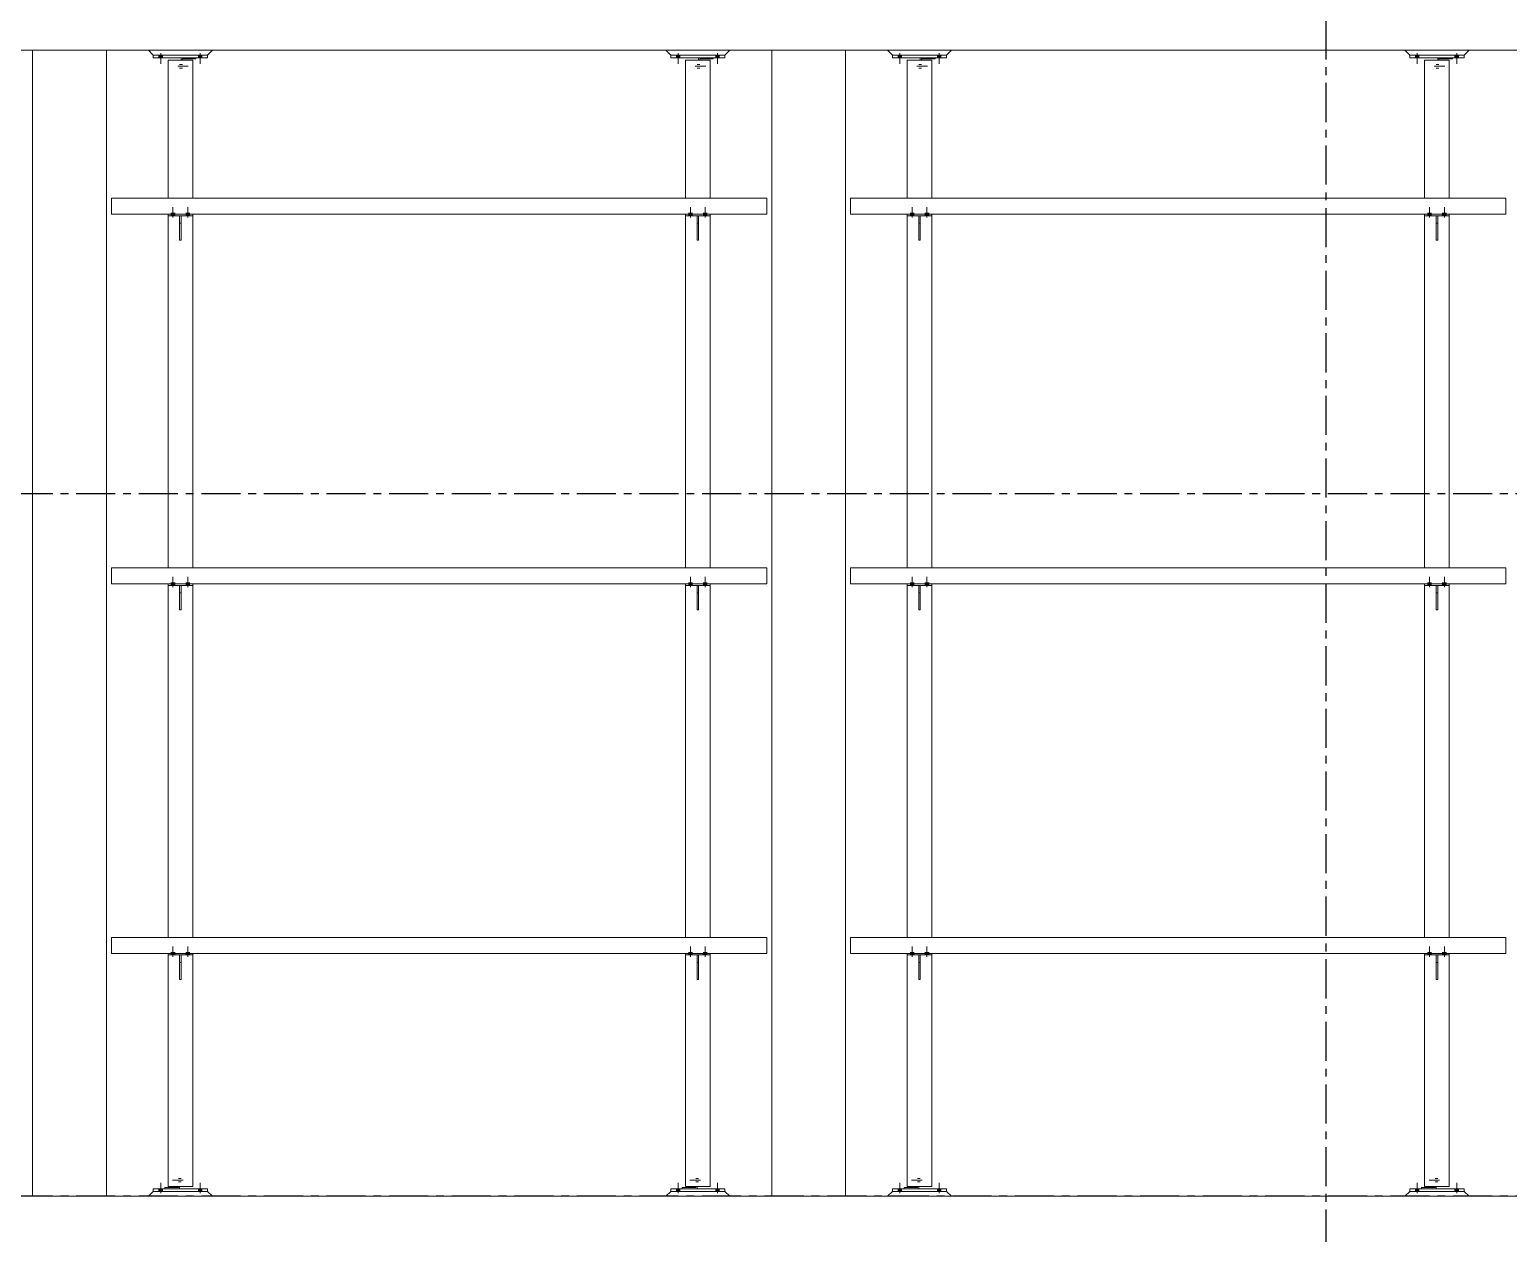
# Model space of a CAD drawing. Header units: millimetres. Extents: x 3774 to 718460, y -768339 to 192544.
# Drawn here: x 408312 to 414314, y -638078 to -633193 of the extents above; entities that cross this region are included whole.
import ezdxf

# ---------------------------------------------------------------- set-up
doc = ezdxf.new("R2010")
doc.units = ezdxf.units.MM
for name, pattern in [('CENTER', [50.8, 31.75, -6.35, 6.35, -6.35]), ('XKITLINE00', [0]), ('XKITLINE02', [4, 2, -2])]:
    doc.linetypes.add(name, pattern=pattern)
doc.layers.add('Bolt', color=7, linetype='Continuous', lineweight=0)
doc.layers.add('Part', color=7, linetype='Continuous', lineweight=0)

# ---------------------------------------------------------------- blocks, each defined once
blk = doc.blocks.new('*A6193501')
at = {"layer": 'Part', "color": 7, "linetype": 'XKITLINE00', "lineweight": 0}
blk.add_line((2179.569525, -87.253462), (2328.969438, -87.253462), dxfattribs=at)
blk = doc.blocks.new('*A6203502')
at = {"layer": 'Part', "color": 7, "linetype": 'XKITLINE00', "lineweight": 0}
for p, q in [((2286.209518, -104.053462), (2264.929525, -104.053462)), ((2264.929525, -104.573462), (2264.929525, -104.053462)), ((2286.209518, -104.573462), (2286.209518, -104.053462)), ((2286.209518, -104.573462), (2264.929525, -104.573462))]:
    blk.add_line(p, q, dxfattribs=at)
blk = doc.blocks.new('*A6213503')
at = {"layer": 'Part', "color": 7, "linetype": 'XKITLINE00', "lineweight": 0}
for p, q in [((2283.569603, -104.573462), (2283.569603, -104.621462)), ((2283.569603, -104.621462), (2284.369603, -104.621462)), ((2284.369603, -104.621462), (2284.369603, -104.573462))]:
    blk.add_line(p, q, dxfattribs=at)
blk = doc.blocks.new('*A6243506')
at = {"layer": 'Part', "color": 7, "linetype": 'XKITLINE00', "lineweight": 0}
for p, q in [((2286.209518, -92.053462), (2264.929525, -92.053462)), ((2264.929525, -92.573462), (2264.929525, -92.053462)), ((2286.209518, -92.573462), (2286.209518, -92.053462)), ((2286.209518, -92.573462), (2264.929525, -92.573462))]:
    blk.add_line(p, q, dxfattribs=at)
blk = doc.blocks.new('*A6293511')
at = {"layer": 'Part', "color": 7, "linetype": 'XKITLINE00', "lineweight": 0}
for p, q in [((2283.569603, -92.573462), (2283.569603, -92.621462)), ((2283.569603, -92.621462), (2284.369603, -92.621462)), ((2284.369603, -92.621462), (2284.369603, -92.573462))]:
    blk.add_line(p, q, dxfattribs=at)
blk = doc.blocks.new('*A6303512')
at = {"layer": 'Part', "color": 7, "linetype": 'XKITLINE00', "lineweight": 0}
for p, q in [((2283.089603, -87.413462), (2282.929603, -87.253462)), ((2285.009603, -87.253462), (2284.849603, -87.413462)), ((2284.849603, -87.413462), (2283.089603, -87.413462))]:
    blk.add_line(p, q, dxfattribs=at)
blk = doc.blocks.new('*A6313513')
at = {"layer": 'Part', "color": 7, "linetype": 'XKITLINE00', "lineweight": 0}
for p, q in [((2283.089603, -87.493462), (2283.089603, -87.413462)), ((2283.089603, -87.413462), (2284.849603, -87.413462)), ((2283.089603, -87.493462), (2284.849603, -87.493462)), ((2284.849603, -87.493462), (2284.849603, -87.413462))]:
    blk.add_line(p, q, dxfattribs=at)
blk = doc.blocks.new('*A6373519')
at = {"layer": 'Part', "color": 7, "linetype": 'XKITLINE00', "lineweight": 0}
blk.add_line((2328.969518, -124.453462), (2179.563596, -124.453462), dxfattribs=at)
blk = doc.blocks.new('*A6383520')
at = {"layer": 'Part', "color": 7, "linetype": 'XKITLINE00', "lineweight": 0}
for p, q in [((2284.369603, -87.573462), (2283.569603, -87.573462)), ((2283.569603, -92.053462), (2283.569603, -87.573462)), ((2284.369603, -92.053462), (2284.369603, -87.573462)), ((2283.569603, -104.053462), (2283.569603, -92.621462)), ((2284.369603, -104.053462), (2284.369603, -92.621462)), ((2283.569603, -116.053462), (2283.569603, -104.621462)), ((2284.369603, -116.053462), (2284.369603, -104.621462)), ((2283.569603, -124.133462), (2283.569603, -116.621462)), ((2284.369603, -124.133462), (2284.369603, -116.621462)), ((2283.569603, -124.133462), (2284.369603, -124.133462))]:
    blk.add_line(p, q, dxfattribs=at)
blk = doc.blocks.new('*A6403522')
at = {"layer": 'Part', "color": 7, "linetype": 'XKITLINE00', "lineweight": 0}
for p, q in [((2286.209518, -116.053462), (2264.929525, -116.053462)), ((2264.929525, -116.573462), (2264.929525, -116.053462)), ((2286.209518, -116.573462), (2286.209518, -116.053462)), ((2286.209518, -116.573462), (2264.929525, -116.573462))]:
    blk.add_line(p, q, dxfattribs=at)
blk = doc.blocks.new('*A6433525')
at = {"layer": 'Part', "color": 7, "linetype": 'XKITLINE00', "lineweight": 0}
for p, q in [((2284.849603, -124.213462), (2283.089603, -124.213462)), ((2283.089603, -124.213462), (2283.089603, -124.293462)), ((2284.849603, -124.293462), (2283.089603, -124.293462)), ((2284.849603, -124.213462), (2284.849603, -124.293462))]:
    blk.add_line(p, q, dxfattribs=at)
blk = doc.blocks.new('*A6443526')
at = {"layer": 'Part', "color": 7, "linetype": 'XKITLINE00', "lineweight": 0}
for p, q in [((2282.929603, -124.453462), (2283.089603, -124.293462)), ((2283.089603, -124.293462), (2284.849603, -124.293462)), ((2284.849603, -124.293462), (2285.009603, -124.453462))]:
    blk.add_line(p, q, dxfattribs=at)
blk = doc.blocks.new('*A6453527')
at = {"layer": 'Part', "color": 7, "linetype": 'XKITLINE00', "lineweight": 0}
for p, q in [((2283.905603, -124.173462), (2283.465603, -124.173462)), ((2283.465603, -124.173462), (2283.465603, -124.213462)), ((2283.905603, -124.133462), (2283.905603, -124.173462)), ((2283.945603, -124.213462), (2283.945603, -124.133462))]:
    blk.add_line(p, q, dxfattribs=at)
blk = doc.blocks.new('*A6473529')
at = {"layer": 'Part', "color": 7, "linetype": 'XKITLINE00', "lineweight": 0}
for p, q in [((2283.569603, -116.573462), (2283.569603, -116.621462)), ((2283.569603, -116.621462), (2284.369603, -116.621462)), ((2284.369603, -116.621462), (2284.369603, -116.573462))]:
    blk.add_line(p, q, dxfattribs=at)
blk = doc.blocks.new('*A6713553')
at = {"layer": 'Bolt'}
for points in [[(2283.674, -104.573), (2283.674, -104.525), (2283.786, -104.525), (2283.786, -104.573)], [(2283.674, -104.621), (2283.674, -104.573), (2283.786, -104.573), (2283.786, -104.621)], [(2284.154, -104.573), (2284.154, -104.525), (2284.266, -104.525), (2284.266, -104.573)], [(2284.154, -104.621), (2284.154, -104.573), (2284.266, -104.573), (2284.266, -104.621)]]:
    blk.add_hatch(color=7, dxfattribs=at).paths.add_polyline_path(points, flags=17)
at = {"layer": 'Bolt', "color": 7, "linetype": 'XKITLINE00', "lineweight": 0}
for p, q in [((2283.674, -104.573), (2283.674, -104.525)), ((2283.674, -104.621), (2283.674, -104.573)), ((2283.73, -104.685), (2283.73, -104.341)), ((2283.786, -104.573), (2283.786, -104.525)), ((2283.786, -104.621), (2283.786, -104.573)), ((2284.154, -104.573), (2284.154, -104.525)), ((2284.154, -104.621), (2284.154, -104.573)), ((2284.21, -104.685), (2284.21, -104.341)), ((2284.266, -104.573), (2284.266, -104.525)), ((2284.266, -104.621), (2284.266, -104.573))]:
    blk.add_line(p, q, dxfattribs=at)
blk = doc.blocks.new('*A6743556')
at = {"layer": 'Bolt'}
for points in [[(2283.674, -92.573), (2283.674, -92.525), (2283.786, -92.525), (2283.786, -92.573)], [(2283.674, -92.621), (2283.674, -92.573), (2283.786, -92.573), (2283.786, -92.621)], [(2284.154, -92.573), (2284.154, -92.525), (2284.266, -92.525), (2284.266, -92.573)], [(2284.154, -92.621), (2284.154, -92.573), (2284.266, -92.573), (2284.266, -92.621)]]:
    blk.add_hatch(color=7, dxfattribs=at).paths.add_polyline_path(points, flags=17)
at = {"layer": 'Bolt', "color": 7, "linetype": 'XKITLINE00', "lineweight": 0}
for p, q in [((2283.674, -92.573), (2283.674, -92.525)), ((2283.674, -92.621), (2283.674, -92.573)), ((2283.73, -92.685), (2283.73, -92.341)), ((2283.786, -92.573), (2283.786, -92.525)), ((2283.786, -92.621), (2283.786, -92.573)), ((2284.154, -92.573), (2284.154, -92.525)), ((2284.154, -92.621), (2284.154, -92.573)), ((2284.21, -92.685), (2284.21, -92.341)), ((2284.266, -92.573), (2284.266, -92.525)), ((2284.266, -92.621), (2284.266, -92.573))]:
    blk.add_line(p, q, dxfattribs=at)
blk = doc.blocks.new('*A6753557')
at = {"layer": 'Bolt'}
for points in [[(2283.386, -87.413), (2283.386, -87.493), (2283.274, -87.493), (2283.274, -87.413)], [(2284.666, -87.413), (2284.666, -87.493), (2284.554, -87.493), (2284.554, -87.413)]]:
    blk.add_hatch(color=7, dxfattribs=at).paths.add_polyline_path(points, flags=17)
at = {"layer": 'Bolt', "color": 7, "linetype": 'XKITLINE00', "lineweight": 0}
for p, q in [((2283.33, -87.35), (2283.33, -87.693)), ((2284.61, -87.35), (2284.61, -87.693)), ((2283.274, -87.413), (2283.274, -87.493)), ((2283.386, -87.413), (2283.386, -87.493)), ((2284.554, -87.413), (2284.554, -87.493)), ((2284.666, -87.413), (2284.666, -87.493))]:
    blk.add_line(p, q, dxfattribs=at)
blk = doc.blocks.new('*A6803562')
at = {"layer": 'Bolt'}
for points in [[(2283.386, -124.213), (2283.386, -124.293), (2283.274, -124.293), (2283.274, -124.213)], [(2284.666, -124.213), (2284.666, -124.293), (2284.554, -124.293), (2284.554, -124.213)]]:
    blk.add_hatch(color=7, dxfattribs=at).paths.add_polyline_path(points, flags=17)
at = {"layer": 'Bolt', "color": 7, "linetype": 'XKITLINE00', "lineweight": 0}
for p, q in [((2283.274, -124.293), (2283.274, -124.213)), ((2283.33, -124.357), (2283.33, -124.013)), ((2283.386, -124.293), (2283.386, -124.213)), ((2284.554, -124.293), (2284.554, -124.213)), ((2284.61, -124.357), (2284.61, -124.013)), ((2284.666, -124.293), (2284.666, -124.213))]:
    blk.add_line(p, q, dxfattribs=at)
blk = doc.blocks.new('*A6813563')
at = {"layer": 'Bolt'}
for points in [[(2283.674, -116.573), (2283.674, -116.525), (2283.786, -116.525), (2283.786, -116.573)], [(2283.674, -116.621), (2283.674, -116.573), (2283.786, -116.573), (2283.786, -116.621)], [(2284.154, -116.573), (2284.154, -116.525), (2284.266, -116.525), (2284.266, -116.573)], [(2284.154, -116.621), (2284.154, -116.573), (2284.266, -116.573), (2284.266, -116.621)]]:
    blk.add_hatch(color=7, dxfattribs=at).paths.add_polyline_path(points, flags=17)
at = {"layer": 'Bolt', "color": 7, "linetype": 'XKITLINE00', "lineweight": 0}
for p, q in [((2283.674, -116.573), (2283.674, -116.525)), ((2283.674, -116.621), (2283.674, -116.573)), ((2283.73, -116.685), (2283.73, -116.341)), ((2283.786, -116.573), (2283.786, -116.525)), ((2283.786, -116.621), (2283.786, -116.573)), ((2284.154, -116.573), (2284.154, -116.525)), ((2284.154, -116.621), (2284.154, -116.573)), ((2284.21, -116.685), (2284.21, -116.341)), ((2284.266, -116.573), (2284.266, -116.525)), ((2284.266, -116.621), (2284.266, -116.573))]:
    blk.add_line(p, q, dxfattribs=at)
blk = doc.blocks.new('*A7073589')
at = {"layer": 'Part', "color": 7, "linetype": 'XKITLINE00', "lineweight": 0}
for p, q in [((2238.369525, -82.453462), (2238.369525, -65.253462)), ((2240.769525, -82.453462), (2240.769525, -65.253462)), ((2238.369525, -124.453462), (2238.369525, -87.253462)), ((2240.769525, -124.453462), (2240.769525, -87.253462))]:
    blk.add_line(p, q, dxfattribs=at)
blk = doc.blocks.new('*A7083590')
at = {"layer": 'Part', "color": 7, "linetype": 'XKITLINE00', "lineweight": 0}
for p, q in [((2262.369525, -82.453462), (2262.369525, -65.253462)), ((2264.769525, -82.453462), (2264.769525, -65.253462)), ((2262.369525, -124.453462), (2262.369525, -87.253462)), ((2264.769525, -124.453462), (2264.769525, -87.253462))]:
    blk.add_line(p, q, dxfattribs=at)
blk = doc.blocks.new('*A7093591')
at = {"layer": 'Part', "color": 7, "linetype": 'XKITLINE00', "lineweight": 0}
for p, q in [((2260.369603, -87.573462), (2259.569603, -87.573462)), ((2259.569603, -92.053462), (2259.569603, -87.573462)), ((2260.369603, -92.053462), (2260.369603, -87.573462)), ((2259.569603, -104.053462), (2259.569603, -92.621462)), ((2260.369603, -104.053462), (2260.369603, -92.621462)), ((2259.569603, -116.053462), (2259.569603, -104.621462)), ((2260.369603, -116.053462), (2260.369603, -104.621462)), ((2259.569603, -124.133462), (2259.569603, -116.621462)), ((2260.369603, -124.133462), (2260.369603, -116.621462)), ((2259.569603, -124.133462), (2260.369603, -124.133462))]:
    blk.add_line(p, q, dxfattribs=at)
blk = doc.blocks.new('*A7103592')
at = {"layer": 'Part', "color": 7, "linetype": 'XKITLINE00', "lineweight": 0}
for p, q in [((2267.569603, -87.573462), (2266.769603, -87.573462)), ((2266.769603, -92.053462), (2266.769603, -87.573462)), ((2267.569603, -92.053462), (2267.569603, -87.573462)), ((2266.769603, -104.053462), (2266.769603, -92.621462)), ((2267.569603, -104.053462), (2267.569603, -92.621462)), ((2266.769603, -116.053462), (2266.769603, -104.621462)), ((2267.569603, -116.053462), (2267.569603, -104.621462)), ((2266.769603, -124.133462), (2266.769603, -116.621462)), ((2267.569603, -124.133462), (2267.569603, -116.621462)), ((2266.769603, -124.133462), (2267.569603, -124.133462))]:
    blk.add_line(p, q, dxfattribs=at)
blk = doc.blocks.new('*A7173599')
at = {"layer": 'Part', "color": 7, "linetype": 'XKITLINE00', "lineweight": 0}
for p, q in [((2243.569603, -87.573462), (2242.769603, -87.573462)), ((2242.769603, -92.053462), (2242.769603, -87.573462)), ((2243.569603, -92.053462), (2243.569603, -87.573462)), ((2242.769603, -104.053462), (2242.769603, -92.621462)), ((2243.569603, -104.053462), (2243.569603, -92.621462)), ((2242.769603, -116.053462), (2242.769603, -104.621462)), ((2243.569603, -116.053462), (2243.569603, -104.621462)), ((2242.769603, -124.133462), (2242.769603, -116.621462)), ((2243.569603, -124.133462), (2243.569603, -116.621462)), ((2242.769603, -124.133462), (2243.569603, -124.133462))]:
    blk.add_line(p, q, dxfattribs=at)
blk = doc.blocks.new('*A7343616')
at = {"layer": 'Bolt', "color": 7, "linetype": 'XKITLINE02', "lineweight": 0}
for p, q in [((2267.082243, -87.773462), (2267.425603, -87.773462)), ((2267.145603, -87.717462), (2267.193603, -87.717462)), ((2267.145603, -87.829462), (2267.193603, -87.829462)), ((2267.193603, -87.717462), (2267.233603, -87.717462)), ((2267.193603, -87.829462), (2267.233603, -87.829462))]:
    blk.add_line(p, q, dxfattribs=at)
blk = doc.blocks.new('*A7353617')
at = {"layer": 'Bolt', "color": 7, "linetype": 'XKITLINE02', "lineweight": 0}
for p, q in [((2259.882243, -87.773462), (2260.225603, -87.773462)), ((2259.945603, -87.717462), (2259.993603, -87.717462)), ((2259.945603, -87.829462), (2259.993603, -87.829462)), ((2259.993603, -87.717462), (2260.033603, -87.717462)), ((2259.993603, -87.829462), (2260.033603, -87.829462))]:
    blk.add_line(p, q, dxfattribs=at)
blk = doc.blocks.new('*A7363618')
at = {"layer": 'Bolt', "color": 7, "linetype": 'XKITLINE02', "lineweight": 0}
for p, q in [((2243.082243, -87.773462), (2243.425603, -87.773462)), ((2243.145603, -87.717462), (2243.193603, -87.717462)), ((2243.145603, -87.829462), (2243.193603, -87.829462)), ((2243.193603, -87.717462), (2243.233603, -87.717462)), ((2243.193603, -87.829462), (2243.233603, -87.829462))]:
    blk.add_line(p, q, dxfattribs=at)
blk = doc.blocks.new('*A9903872')
at = {"layer": 'Bolt'}
for points in [[(2242.874, -116.573), (2242.874, -116.525), (2242.986, -116.525), (2242.986, -116.573)], [(2242.874, -116.621), (2242.874, -116.573), (2242.986, -116.573), (2242.986, -116.621)], [(2243.354, -116.573), (2243.354, -116.525), (2243.466, -116.525), (2243.466, -116.573)], [(2243.354, -116.621), (2243.354, -116.573), (2243.466, -116.573), (2243.466, -116.621)]]:
    blk.add_hatch(color=7, dxfattribs=at).paths.add_polyline_path(points, flags=17)
at = {"layer": 'Bolt', "color": 7, "linetype": 'XKITLINE00', "lineweight": 0}
for p, q in [((2242.874, -116.573), (2242.874, -116.525)), ((2242.874, -116.621), (2242.874, -116.573)), ((2242.93, -116.685), (2242.93, -116.341)), ((2242.986, -116.573), (2242.986, -116.525)), ((2242.986, -116.621), (2242.986, -116.573)), ((2243.354, -116.573), (2243.354, -116.525)), ((2243.354, -116.621), (2243.354, -116.573)), ((2243.41, -116.685), (2243.41, -116.341)), ((2243.466, -116.573), (2243.466, -116.525)), ((2243.466, -116.621), (2243.466, -116.573))]:
    blk.add_line(p, q, dxfattribs=at)
blk = doc.blocks.new('*A10533935')
at = {"layer": 'Part', "color": 7, "linetype": 'XKITLINE00', "lineweight": 0}
for p, q in [((2262.209518, -104.053462), (2240.929525, -104.053462)), ((2240.929525, -104.573462), (2240.929525, -104.053462)), ((2262.209518, -104.573462), (2262.209518, -104.053462)), ((2262.209518, -104.573462), (2240.929525, -104.573462))]:
    blk.add_line(p, q, dxfattribs=at)
blk = doc.blocks.new('*A10543936')
at = {"layer": 'Part', "color": 7, "linetype": 'XKITLINE00', "lineweight": 0}
for p, q in [((2259.569603, -104.573462), (2259.569603, -104.621462)), ((2259.569603, -104.621462), (2260.369603, -104.621462)), ((2260.369603, -104.621462), (2260.369603, -104.573462))]:
    blk.add_line(p, q, dxfattribs=at)
blk = doc.blocks.new('*A10553937')
at = {"layer": 'Part', "color": 7, "linetype": 'XKITLINE00', "lineweight": 0}
for p, q in [((2262.209518, -92.053462), (2240.929525, -92.053462)), ((2240.929525, -92.573462), (2240.929525, -92.053462)), ((2262.209518, -92.573462), (2262.209518, -92.053462)), ((2262.209518, -92.573462), (2240.929525, -92.573462))]:
    blk.add_line(p, q, dxfattribs=at)
blk = doc.blocks.new('*A10563938')
at = {"layer": 'Part', "color": 7, "linetype": 'XKITLINE00', "lineweight": 0}
for p, q in [((2259.569603, -92.573462), (2259.569603, -92.621462)), ((2259.569603, -92.621462), (2260.369603, -92.621462)), ((2260.369603, -92.621462), (2260.369603, -92.573462))]:
    blk.add_line(p, q, dxfattribs=at)
blk = doc.blocks.new('*A10583940')
at = {"layer": 'Part', "color": 7, "linetype": 'XKITLINE00', "lineweight": 0}
for p, q in [((2262.209518, -116.053462), (2240.929525, -116.053462)), ((2240.929525, -116.573462), (2240.929525, -116.053462)), ((2262.209518, -116.573462), (2262.209518, -116.053462)), ((2262.209518, -116.573462), (2240.929525, -116.573462))]:
    blk.add_line(p, q, dxfattribs=at)
blk = doc.blocks.new('*A10593941')
at = {"layer": 'Part', "color": 7, "linetype": 'XKITLINE00', "lineweight": 0}
for p, q in [((2258.929603, -124.453462), (2259.089603, -124.293462)), ((2259.089603, -124.293462), (2260.849603, -124.293462)), ((2260.849603, -124.293462), (2261.009603, -124.453462))]:
    blk.add_line(p, q, dxfattribs=at)
blk = doc.blocks.new('*A10603942')
at = {"layer": 'Part', "color": 7, "linetype": 'XKITLINE00', "lineweight": 0}
for p, q in [((2260.849603, -124.213462), (2259.089603, -124.213462)), ((2259.089603, -124.213462), (2259.089603, -124.293462)), ((2260.849603, -124.293462), (2259.089603, -124.293462)), ((2260.849603, -124.213462), (2260.849603, -124.293462))]:
    blk.add_line(p, q, dxfattribs=at)
blk = doc.blocks.new('*A10763958')
at = {"layer": 'Part', "color": 7, "linetype": 'XKITLINE00', "lineweight": 0}
for p, q in [((2259.569603, -116.573462), (2259.569603, -116.621462)), ((2259.569603, -116.621462), (2260.369603, -116.621462)), ((2260.369603, -116.621462), (2260.369603, -116.573462))]:
    blk.add_line(p, q, dxfattribs=at)
blk = doc.blocks.new('*A10773959')
at = {"layer": 'Part', "color": 7, "linetype": 'XKITLINE00', "lineweight": 0}
for p, q in [((2259.945603, -117.421462), (2259.945603, -116.621462)), ((2259.945603, -116.621462), (2259.993603, -116.621462)), ((2259.993603, -117.421462), (2259.993603, -116.621462)), ((2259.945603, -116.861462), (2259.993603, -116.861462)), ((2259.945603, -117.421462), (2259.993603, -117.421462))]:
    blk.add_line(p, q, dxfattribs=at)
blk = doc.blocks.new('*A10783960')
at = {"layer": 'Part', "color": 7, "linetype": 'XKITLINE00', "lineweight": 0}
for p, q in [((2267.145603, -117.421462), (2267.145603, -116.621462)), ((2267.145603, -116.621462), (2267.193603, -116.621462)), ((2267.193603, -117.421462), (2267.193603, -116.621462)), ((2267.145603, -116.861462), (2267.193603, -116.861462)), ((2267.145603, -117.421462), (2267.193603, -117.421462))]:
    blk.add_line(p, q, dxfattribs=at)
blk = doc.blocks.new('*A10793961')
at = {"layer": 'Part', "color": 7, "linetype": 'XKITLINE00', "lineweight": 0}
for p, q in [((2266.769603, -116.573462), (2266.769603, -116.621462)), ((2266.769603, -116.621462), (2267.569603, -116.621462)), ((2267.569603, -116.621462), (2267.569603, -116.573462))]:
    blk.add_line(p, q, dxfattribs=at)
blk = doc.blocks.new('*A10813963')
at = {"layer": 'Part', "color": 7, "linetype": 'XKITLINE00', "lineweight": 0}
for p, q in [((2243.105603, -124.173462), (2242.665603, -124.173462)), ((2242.665603, -124.173462), (2242.665603, -124.213462)), ((2243.105603, -124.133462), (2243.105603, -124.173462)), ((2243.145603, -124.213462), (2243.145603, -124.133462))]:
    blk.add_line(p, q, dxfattribs=at)
blk = doc.blocks.new('*A10823964')
at = {"layer": 'Part', "color": 7, "linetype": 'XKITLINE00', "lineweight": 0}
for p, q in [((2242.129603, -124.453462), (2242.289603, -124.293462)), ((2242.289603, -124.293462), (2244.049603, -124.293462)), ((2244.049603, -124.293462), (2244.209603, -124.453462))]:
    blk.add_line(p, q, dxfattribs=at)
blk = doc.blocks.new('*A10833965')
at = {"layer": 'Part', "color": 7, "linetype": 'XKITLINE00', "lineweight": 0}
for p, q in [((2244.049603, -124.213462), (2242.289603, -124.213462)), ((2242.289603, -124.213462), (2242.289603, -124.293462)), ((2244.049603, -124.293462), (2242.289603, -124.293462)), ((2244.049603, -124.213462), (2244.049603, -124.293462))]:
    blk.add_line(p, q, dxfattribs=at)
blk = doc.blocks.new('*A10893971')
at = {"layer": 'Part', "color": 7, "linetype": 'XKITLINE00', "lineweight": 0}
for p, q in [((2242.769603, -116.573462), (2242.769603, -116.621462)), ((2242.769603, -116.621462), (2243.569603, -116.621462)), ((2243.569603, -116.621462), (2243.569603, -116.573462))]:
    blk.add_line(p, q, dxfattribs=at)
blk = doc.blocks.new('*A10903972')
at = {"layer": 'Part', "color": 7, "linetype": 'XKITLINE00', "lineweight": 0}
for p, q in [((2243.145603, -117.421462), (2243.145603, -116.621462)), ((2243.145603, -116.621462), (2243.193603, -116.621462)), ((2243.193603, -117.421462), (2243.193603, -116.621462)), ((2243.145603, -116.861462), (2243.193603, -116.861462)), ((2243.145603, -117.421462), (2243.193603, -117.421462))]:
    blk.add_line(p, q, dxfattribs=at)
blk = doc.blocks.new('*A10913973')
at = {"layer": 'Bolt'}
for points in [[(2259.386, -124.213), (2259.386, -124.293), (2259.274, -124.293), (2259.274, -124.213)], [(2260.666, -124.213), (2260.666, -124.293), (2260.554, -124.293), (2260.554, -124.213)]]:
    blk.add_hatch(color=7, dxfattribs=at).paths.add_polyline_path(points, flags=17)
at = {"layer": 'Bolt', "color": 7, "linetype": 'XKITLINE00', "lineweight": 0}
for p, q in [((2259.274, -124.293), (2259.274, -124.213)), ((2259.33, -124.357), (2259.33, -124.013)), ((2259.386, -124.293), (2259.386, -124.213)), ((2260.554, -124.293), (2260.554, -124.213)), ((2260.61, -124.357), (2260.61, -124.013)), ((2260.666, -124.293), (2260.666, -124.213))]:
    blk.add_line(p, q, dxfattribs=at)
blk = doc.blocks.new('*A10923974')
at = {"layer": 'Bolt', "color": 7, "linetype": 'XKITLINE02', "lineweight": 0}
for p, q in [((2259.945603, -123.877462), (2259.905603, -123.877462)), ((2259.993603, -123.877462), (2259.945603, -123.877462)), ((2260.056963, -123.933462), (2259.713603, -123.933462)), ((2259.945603, -123.989462), (2259.905603, -123.989462)), ((2259.993603, -123.989462), (2259.945603, -123.989462))]:
    blk.add_line(p, q, dxfattribs=at)
blk = doc.blocks.new('*A10933975')
at = {"layer": 'Bolt'}
for points in [[(2266.586, -124.213), (2266.586, -124.293), (2266.474, -124.293), (2266.474, -124.213)], [(2267.866, -124.213), (2267.866, -124.293), (2267.754, -124.293), (2267.754, -124.213)]]:
    blk.add_hatch(color=7, dxfattribs=at).paths.add_polyline_path(points, flags=17)
at = {"layer": 'Bolt', "color": 7, "linetype": 'XKITLINE00', "lineweight": 0}
for p, q in [((2266.474, -124.293), (2266.474, -124.213)), ((2266.53, -124.357), (2266.53, -124.013)), ((2266.586, -124.293), (2266.586, -124.213)), ((2267.754, -124.293), (2267.754, -124.213)), ((2267.81, -124.357), (2267.81, -124.013)), ((2267.866, -124.293), (2267.866, -124.213))]:
    blk.add_line(p, q, dxfattribs=at)
blk = doc.blocks.new('*A10943976')
at = {"layer": 'Bolt', "color": 7, "linetype": 'XKITLINE02', "lineweight": 0}
for p, q in [((2267.145603, -123.877462), (2267.105603, -123.877462)), ((2267.193603, -123.877462), (2267.145603, -123.877462)), ((2267.256963, -123.933462), (2266.913603, -123.933462)), ((2267.145603, -123.989462), (2267.105603, -123.989462)), ((2267.193603, -123.989462), (2267.145603, -123.989462))]:
    blk.add_line(p, q, dxfattribs=at)
blk = doc.blocks.new('*A11083990')
at = {"layer": 'Bolt'}
for points in [[(2259.674, -116.573), (2259.674, -116.525), (2259.786, -116.525), (2259.786, -116.573)], [(2259.674, -116.621), (2259.674, -116.573), (2259.786, -116.573), (2259.786, -116.621)], [(2260.154, -116.573), (2260.154, -116.525), (2260.266, -116.525), (2260.266, -116.573)], [(2260.154, -116.621), (2260.154, -116.573), (2260.266, -116.573), (2260.266, -116.621)]]:
    blk.add_hatch(color=7, dxfattribs=at).paths.add_polyline_path(points, flags=17)
at = {"layer": 'Bolt', "color": 7, "linetype": 'XKITLINE00', "lineweight": 0}
for p, q in [((2259.674, -116.573), (2259.674, -116.525)), ((2259.674, -116.621), (2259.674, -116.573)), ((2259.73, -116.685), (2259.73, -116.341)), ((2259.786, -116.573), (2259.786, -116.525)), ((2259.786, -116.621), (2259.786, -116.573)), ((2260.154, -116.573), (2260.154, -116.525)), ((2260.154, -116.621), (2260.154, -116.573)), ((2260.21, -116.685), (2260.21, -116.341)), ((2260.266, -116.573), (2260.266, -116.525)), ((2260.266, -116.621), (2260.266, -116.573))]:
    blk.add_line(p, q, dxfattribs=at)
blk = doc.blocks.new('*A11093991')
at = {"layer": 'Bolt'}
for points in [[(2266.874, -116.573), (2266.874, -116.525), (2266.986, -116.525), (2266.986, -116.573)], [(2266.874, -116.621), (2266.874, -116.573), (2266.986, -116.573), (2266.986, -116.621)], [(2267.354, -116.573), (2267.354, -116.525), (2267.466, -116.525), (2267.466, -116.573)], [(2267.354, -116.621), (2267.354, -116.573), (2267.466, -116.573), (2267.466, -116.621)]]:
    blk.add_hatch(color=7, dxfattribs=at).paths.add_polyline_path(points, flags=17)
at = {"layer": 'Bolt', "color": 7, "linetype": 'XKITLINE00', "lineweight": 0}
for p, q in [((2266.874, -116.573), (2266.874, -116.525)), ((2266.874, -116.621), (2266.874, -116.573)), ((2266.93, -116.685), (2266.93, -116.341)), ((2266.986, -116.573), (2266.986, -116.525)), ((2266.986, -116.621), (2266.986, -116.573)), ((2267.354, -116.573), (2267.354, -116.525)), ((2267.354, -116.621), (2267.354, -116.573)), ((2267.41, -116.685), (2267.41, -116.341)), ((2267.466, -116.573), (2267.466, -116.525)), ((2267.466, -116.621), (2267.466, -116.573))]:
    blk.add_line(p, q, dxfattribs=at)
blk = doc.blocks.new('*A11113993')
at = {"layer": 'Bolt'}
for points in [[(2242.586, -124.213), (2242.586, -124.293), (2242.474, -124.293), (2242.474, -124.213)], [(2243.866, -124.213), (2243.866, -124.293), (2243.754, -124.293), (2243.754, -124.213)]]:
    blk.add_hatch(color=7, dxfattribs=at).paths.add_polyline_path(points, flags=17)
at = {"layer": 'Bolt', "color": 7, "linetype": 'XKITLINE00', "lineweight": 0}
for p, q in [((2242.474, -124.293), (2242.474, -124.213)), ((2242.53, -124.357), (2242.53, -124.013)), ((2242.586, -124.293), (2242.586, -124.213)), ((2243.754, -124.293), (2243.754, -124.213)), ((2243.81, -124.357), (2243.81, -124.013)), ((2243.866, -124.293), (2243.866, -124.213))]:
    blk.add_line(p, q, dxfattribs=at)
blk = doc.blocks.new('*A11123994')
at = {"layer": 'Bolt', "color": 7, "linetype": 'XKITLINE02', "lineweight": 0}
for p, q in [((2243.145603, -123.877462), (2243.105603, -123.877462)), ((2243.193603, -123.877462), (2243.145603, -123.877462)), ((2243.256963, -123.933462), (2242.913603, -123.933462)), ((2243.145603, -123.989462), (2243.105603, -123.989462)), ((2243.193603, -123.989462), (2243.145603, -123.989462))]:
    blk.add_line(p, q, dxfattribs=at)
blk = doc.blocks.new('*A11153997')
at = {"layer": 'Part', "color": 7, "linetype": 'XKITLINE00', "lineweight": 0}
for p, q in [((2259.905603, -124.173462), (2259.465603, -124.173462)), ((2259.465603, -124.173462), (2259.465603, -124.213462)), ((2259.905603, -124.133462), (2259.905603, -124.173462)), ((2259.945603, -124.213462), (2259.945603, -124.133462))]:
    blk.add_line(p, q, dxfattribs=at)
blk = doc.blocks.new('*A11173999')
at = {"layer": 'Part', "color": 7, "linetype": 'XKITLINE00', "lineweight": 0}
for p, q in [((2259.945603, -105.421462), (2259.945603, -104.621462)), ((2259.945603, -104.621462), (2259.993603, -104.621462)), ((2259.993603, -105.421462), (2259.993603, -104.621462)), ((2259.945603, -104.861462), (2259.993603, -104.861462)), ((2259.945603, -105.421462), (2259.993603, -105.421462))]:
    blk.add_line(p, q, dxfattribs=at)
blk = doc.blocks.new('*A11184000')
at = {"layer": 'Part', "color": 7, "linetype": 'XKITLINE00', "lineweight": 0}
for p, q in [((2242.769603, -104.573462), (2242.769603, -104.621462)), ((2242.769603, -104.621462), (2243.569603, -104.621462)), ((2243.569603, -104.621462), (2243.569603, -104.573462))]:
    blk.add_line(p, q, dxfattribs=at)
blk = doc.blocks.new('*A11194001')
at = {"layer": 'Part', "color": 7, "linetype": 'XKITLINE00', "lineweight": 0}
for p, q in [((2243.145603, -105.421462), (2243.145603, -104.621462)), ((2243.145603, -104.621462), (2243.193603, -104.621462)), ((2243.193603, -105.421462), (2243.193603, -104.621462)), ((2243.145603, -104.861462), (2243.193603, -104.861462)), ((2243.145603, -105.421462), (2243.193603, -105.421462))]:
    blk.add_line(p, q, dxfattribs=at)
blk = doc.blocks.new('*A11204002')
at = {"layer": 'Part', "color": 7, "linetype": 'XKITLINE00', "lineweight": 0}
for p, q in [((2259.945603, -93.421462), (2259.945603, -92.621462)), ((2259.945603, -92.621462), (2259.993603, -92.621462)), ((2259.993603, -93.421462), (2259.993603, -92.621462)), ((2259.945603, -92.861462), (2259.993603, -92.861462)), ((2259.945603, -93.421462), (2259.993603, -93.421462))]:
    blk.add_line(p, q, dxfattribs=at)
blk = doc.blocks.new('*A11214003')
at = {"layer": 'Part', "color": 7, "linetype": 'XKITLINE00', "lineweight": 0}
for p, q in [((2242.769603, -92.573462), (2242.769603, -92.621462)), ((2242.769603, -92.621462), (2243.569603, -92.621462)), ((2243.569603, -92.621462), (2243.569603, -92.573462))]:
    blk.add_line(p, q, dxfattribs=at)
blk = doc.blocks.new('*A11224004')
at = {"layer": 'Part', "color": 7, "linetype": 'XKITLINE00', "lineweight": 0}
for p, q in [((2243.145603, -93.421462), (2243.145603, -92.621462)), ((2243.145603, -92.621462), (2243.193603, -92.621462)), ((2243.193603, -93.421462), (2243.193603, -92.621462)), ((2243.145603, -92.861462), (2243.193603, -92.861462)), ((2243.145603, -93.421462), (2243.193603, -93.421462))]:
    blk.add_line(p, q, dxfattribs=at)
blk = doc.blocks.new('*A11234005')
at = {"layer": 'Bolt'}
for points in [[(2259.674, -104.573), (2259.674, -104.525), (2259.786, -104.525), (2259.786, -104.573)], [(2259.674, -104.621), (2259.674, -104.573), (2259.786, -104.573), (2259.786, -104.621)], [(2260.154, -104.573), (2260.154, -104.525), (2260.266, -104.525), (2260.266, -104.573)], [(2260.154, -104.621), (2260.154, -104.573), (2260.266, -104.573), (2260.266, -104.621)]]:
    blk.add_hatch(color=7, dxfattribs=at).paths.add_polyline_path(points, flags=17)
at = {"layer": 'Bolt', "color": 7, "linetype": 'XKITLINE00', "lineweight": 0}
for p, q in [((2259.674, -104.573), (2259.674, -104.525)), ((2259.674, -104.621), (2259.674, -104.573)), ((2259.73, -104.685), (2259.73, -104.341)), ((2259.786, -104.573), (2259.786, -104.525)), ((2259.786, -104.621), (2259.786, -104.573)), ((2260.154, -104.573), (2260.154, -104.525)), ((2260.154, -104.621), (2260.154, -104.573)), ((2260.21, -104.685), (2260.21, -104.341)), ((2260.266, -104.573), (2260.266, -104.525)), ((2260.266, -104.621), (2260.266, -104.573))]:
    blk.add_line(p, q, dxfattribs=at)
blk = doc.blocks.new('*A11244006')
at = {"layer": 'Bolt'}
for points in [[(2242.874, -104.573), (2242.874, -104.525), (2242.986, -104.525), (2242.986, -104.573)], [(2242.874, -104.621), (2242.874, -104.573), (2242.986, -104.573), (2242.986, -104.621)], [(2243.354, -104.573), (2243.354, -104.525), (2243.466, -104.525), (2243.466, -104.573)], [(2243.354, -104.621), (2243.354, -104.573), (2243.466, -104.573), (2243.466, -104.621)]]:
    blk.add_hatch(color=7, dxfattribs=at).paths.add_polyline_path(points, flags=17)
at = {"layer": 'Bolt', "color": 7, "linetype": 'XKITLINE00', "lineweight": 0}
for p, q in [((2242.874, -104.573), (2242.874, -104.525)), ((2242.874, -104.621), (2242.874, -104.573)), ((2242.93, -104.685), (2242.93, -104.341)), ((2242.986, -104.573), (2242.986, -104.525)), ((2242.986, -104.621), (2242.986, -104.573)), ((2243.354, -104.573), (2243.354, -104.525)), ((2243.354, -104.621), (2243.354, -104.573)), ((2243.41, -104.685), (2243.41, -104.341)), ((2243.466, -104.573), (2243.466, -104.525)), ((2243.466, -104.621), (2243.466, -104.573))]:
    blk.add_line(p, q, dxfattribs=at)
blk = doc.blocks.new('*A11254007')
at = {"layer": 'Bolt'}
for points in [[(2259.674, -92.573), (2259.674, -92.525), (2259.786, -92.525), (2259.786, -92.573)], [(2259.674, -92.621), (2259.674, -92.573), (2259.786, -92.573), (2259.786, -92.621)], [(2260.154, -92.573), (2260.154, -92.525), (2260.266, -92.525), (2260.266, -92.573)], [(2260.154, -92.621), (2260.154, -92.573), (2260.266, -92.573), (2260.266, -92.621)]]:
    blk.add_hatch(color=7, dxfattribs=at).paths.add_polyline_path(points, flags=17)
at = {"layer": 'Bolt', "color": 7, "linetype": 'XKITLINE00', "lineweight": 0}
for p, q in [((2259.674, -92.573), (2259.674, -92.525)), ((2259.674, -92.621), (2259.674, -92.573)), ((2259.73, -92.685), (2259.73, -92.341)), ((2259.786, -92.573), (2259.786, -92.525)), ((2259.786, -92.621), (2259.786, -92.573)), ((2260.154, -92.573), (2260.154, -92.525)), ((2260.154, -92.621), (2260.154, -92.573)), ((2260.21, -92.685), (2260.21, -92.341)), ((2260.266, -92.573), (2260.266, -92.525)), ((2260.266, -92.621), (2260.266, -92.573))]:
    blk.add_line(p, q, dxfattribs=at)
blk = doc.blocks.new('*A11264008')
at = {"layer": 'Bolt'}
for points in [[(2242.874, -92.573), (2242.874, -92.525), (2242.986, -92.525), (2242.986, -92.573)], [(2242.874, -92.621), (2242.874, -92.573), (2242.986, -92.573), (2242.986, -92.621)], [(2243.354, -92.573), (2243.354, -92.525), (2243.466, -92.525), (2243.466, -92.573)], [(2243.354, -92.621), (2243.354, -92.573), (2243.466, -92.573), (2243.466, -92.621)]]:
    blk.add_hatch(color=7, dxfattribs=at).paths.add_polyline_path(points, flags=17)
at = {"layer": 'Bolt', "color": 7, "linetype": 'XKITLINE00', "lineweight": 0}
for p, q in [((2242.874, -92.573), (2242.874, -92.525)), ((2242.874, -92.621), (2242.874, -92.573)), ((2242.93, -92.685), (2242.93, -92.341)), ((2242.986, -92.573), (2242.986, -92.525)), ((2242.986, -92.621), (2242.986, -92.573)), ((2243.354, -92.573), (2243.354, -92.525)), ((2243.354, -92.621), (2243.354, -92.573)), ((2243.41, -92.685), (2243.41, -92.341)), ((2243.466, -92.573), (2243.466, -92.525)), ((2243.466, -92.621), (2243.466, -92.573))]:
    blk.add_line(p, q, dxfattribs=at)
blk = doc.blocks.new('*A11364018')
at = {"layer": 'Part', "color": 7, "linetype": 'XKITLINE00', "lineweight": 0}
for p, q in [((2268.049603, -124.213462), (2266.289603, -124.213462)), ((2266.289603, -124.213462), (2266.289603, -124.293462)), ((2268.049603, -124.293462), (2266.289603, -124.293462)), ((2268.049603, -124.213462), (2268.049603, -124.293462))]:
    blk.add_line(p, q, dxfattribs=at)
blk = doc.blocks.new('*A11374019')
at = {"layer": 'Part', "color": 7, "linetype": 'XKITLINE00', "lineweight": 0}
for p, q in [((2266.129603, -124.453462), (2266.289603, -124.293462)), ((2266.289603, -124.293462), (2268.049603, -124.293462)), ((2268.049603, -124.293462), (2268.209603, -124.453462))]:
    blk.add_line(p, q, dxfattribs=at)
blk = doc.blocks.new('*A11384020')
at = {"layer": 'Part', "color": 7, "linetype": 'XKITLINE00', "lineweight": 0}
for p, q in [((2267.105603, -124.173462), (2266.665603, -124.173462)), ((2266.665603, -124.173462), (2266.665603, -124.213462)), ((2267.105603, -124.133462), (2267.105603, -124.173462)), ((2267.145603, -124.213462), (2267.145603, -124.133462))]:
    blk.add_line(p, q, dxfattribs=at)
blk = doc.blocks.new('*A11494031')
at = {"layer": 'Part', "color": 7, "linetype": 'XKITLINE00', "lineweight": 0}
for p, q in [((2267.145603, -105.421462), (2267.145603, -104.621462)), ((2267.145603, -104.621462), (2267.193603, -104.621462)), ((2267.193603, -105.421462), (2267.193603, -104.621462)), ((2267.145603, -104.861462), (2267.193603, -104.861462)), ((2267.145603, -105.421462), (2267.193603, -105.421462))]:
    blk.add_line(p, q, dxfattribs=at)
blk = doc.blocks.new('*A11504032')
at = {"layer": 'Part', "color": 7, "linetype": 'XKITLINE00', "lineweight": 0}
for p, q in [((2266.769603, -104.573462), (2266.769603, -104.621462)), ((2266.769603, -104.621462), (2267.569603, -104.621462)), ((2267.569603, -104.621462), (2267.569603, -104.573462))]:
    blk.add_line(p, q, dxfattribs=at)
blk = doc.blocks.new('*A11514033')
at = {"layer": 'Part', "color": 7, "linetype": 'XKITLINE00', "lineweight": 0}
for p, q in [((2266.769603, -92.573462), (2266.769603, -92.621462)), ((2266.769603, -92.621462), (2267.569603, -92.621462)), ((2267.569603, -92.621462), (2267.569603, -92.573462))]:
    blk.add_line(p, q, dxfattribs=at)
blk = doc.blocks.new('*A11524034')
at = {"layer": 'Part', "color": 7, "linetype": 'XKITLINE00', "lineweight": 0}
for p, q in [((2267.145603, -93.421462), (2267.145603, -92.621462)), ((2267.145603, -92.621462), (2267.193603, -92.621462)), ((2267.193603, -93.421462), (2267.193603, -92.621462)), ((2267.145603, -92.861462), (2267.193603, -92.861462)), ((2267.145603, -93.421462), (2267.193603, -93.421462))]:
    blk.add_line(p, q, dxfattribs=at)
blk = doc.blocks.new('*A11534035')
at = {"layer": 'Bolt'}
for points in [[(2266.874, -104.573), (2266.874, -104.525), (2266.986, -104.525), (2266.986, -104.573)], [(2266.874, -104.621), (2266.874, -104.573), (2266.986, -104.573), (2266.986, -104.621)], [(2267.354, -104.573), (2267.354, -104.525), (2267.466, -104.525), (2267.466, -104.573)], [(2267.354, -104.621), (2267.354, -104.573), (2267.466, -104.573), (2267.466, -104.621)]]:
    blk.add_hatch(color=7, dxfattribs=at).paths.add_polyline_path(points, flags=17)
at = {"layer": 'Bolt', "color": 7, "linetype": 'XKITLINE00', "lineweight": 0}
for p, q in [((2266.874, -104.573), (2266.874, -104.525)), ((2266.874, -104.621), (2266.874, -104.573)), ((2266.93, -104.685), (2266.93, -104.341)), ((2266.986, -104.573), (2266.986, -104.525)), ((2266.986, -104.621), (2266.986, -104.573)), ((2267.354, -104.573), (2267.354, -104.525)), ((2267.354, -104.621), (2267.354, -104.573)), ((2267.41, -104.685), (2267.41, -104.341)), ((2267.466, -104.573), (2267.466, -104.525)), ((2267.466, -104.621), (2267.466, -104.573))]:
    blk.add_line(p, q, dxfattribs=at)
blk = doc.blocks.new('*A11544036')
at = {"layer": 'Bolt'}
for points in [[(2266.874, -92.573), (2266.874, -92.525), (2266.986, -92.525), (2266.986, -92.573)], [(2266.874, -92.621), (2266.874, -92.573), (2266.986, -92.573), (2266.986, -92.621)], [(2267.354, -92.573), (2267.354, -92.525), (2267.466, -92.525), (2267.466, -92.573)], [(2267.354, -92.621), (2267.354, -92.573), (2267.466, -92.573), (2267.466, -92.621)]]:
    blk.add_hatch(color=7, dxfattribs=at).paths.add_polyline_path(points, flags=17)
at = {"layer": 'Bolt', "color": 7, "linetype": 'XKITLINE00', "lineweight": 0}
for p, q in [((2266.874, -92.573), (2266.874, -92.525)), ((2266.874, -92.621), (2266.874, -92.573)), ((2266.93, -92.685), (2266.93, -92.341)), ((2266.986, -92.573), (2266.986, -92.525)), ((2266.986, -92.621), (2266.986, -92.573)), ((2267.354, -92.573), (2267.354, -92.525)), ((2267.354, -92.621), (2267.354, -92.573)), ((2267.41, -92.685), (2267.41, -92.341)), ((2267.466, -92.573), (2267.466, -92.525)), ((2267.466, -92.621), (2267.466, -92.573))]:
    blk.add_line(p, q, dxfattribs=at)
blk = doc.blocks.new('*A12604142')
at = {"layer": 'Part', "color": 7, "linetype": 'XKITLINE00', "lineweight": 0}
for p, q in [((2267.193603, -87.573462), (2267.193603, -87.493462)), ((2267.233603, -87.573462), (2267.233603, -87.533462)), ((2267.233603, -87.533462), (2267.673603, -87.533462)), ((2267.673603, -87.533462), (2267.673603, -87.493462))]:
    blk.add_line(p, q, dxfattribs=at)
blk = doc.blocks.new('*A12614143')
at = {"layer": 'Part', "color": 7, "linetype": 'XKITLINE00', "lineweight": 0}
for p, q in [((2266.289603, -87.413462), (2266.129603, -87.253462)), ((2268.209603, -87.253462), (2268.049603, -87.413462)), ((2268.049603, -87.413462), (2266.289603, -87.413462))]:
    blk.add_line(p, q, dxfattribs=at)
blk = doc.blocks.new('*A12624144')
at = {"layer": 'Part', "color": 7, "linetype": 'XKITLINE00', "lineweight": 0}
for p, q in [((2266.289603, -87.493462), (2266.289603, -87.413462)), ((2266.289603, -87.413462), (2268.049603, -87.413462)), ((2266.289603, -87.493462), (2268.049603, -87.493462)), ((2268.049603, -87.493462), (2268.049603, -87.413462))]:
    blk.add_line(p, q, dxfattribs=at)
blk = doc.blocks.new('*A12634145')
at = {"layer": 'Part', "color": 7, "linetype": 'XKITLINE00', "lineweight": 0}
for p, q in [((2259.993603, -87.573462), (2259.993603, -87.493462)), ((2260.033603, -87.573462), (2260.033603, -87.533462)), ((2260.033603, -87.533462), (2260.473603, -87.533462)), ((2260.473603, -87.533462), (2260.473603, -87.493462))]:
    blk.add_line(p, q, dxfattribs=at)
blk = doc.blocks.new('*A12644146')
at = {"layer": 'Part', "color": 7, "linetype": 'XKITLINE00', "lineweight": 0}
for p, q in [((2259.089603, -87.413462), (2258.929603, -87.253462)), ((2261.009603, -87.253462), (2260.849603, -87.413462)), ((2260.849603, -87.413462), (2259.089603, -87.413462))]:
    blk.add_line(p, q, dxfattribs=at)
blk = doc.blocks.new('*A12654147')
at = {"layer": 'Part', "color": 7, "linetype": 'XKITLINE00', "lineweight": 0}
for p, q in [((2259.089603, -87.493462), (2259.089603, -87.413462)), ((2259.089603, -87.413462), (2260.849603, -87.413462)), ((2259.089603, -87.493462), (2260.849603, -87.493462)), ((2260.849603, -87.493462), (2260.849603, -87.413462))]:
    blk.add_line(p, q, dxfattribs=at)
blk = doc.blocks.new('*A12784160')
at = {"layer": 'Part', "color": 7, "linetype": 'XKITLINE00', "lineweight": 0}
for p, q in [((2243.193603, -87.573462), (2243.193603, -87.493462)), ((2243.233603, -87.573462), (2243.233603, -87.533462)), ((2243.233603, -87.533462), (2243.673603, -87.533462)), ((2243.673603, -87.533462), (2243.673603, -87.493462))]:
    blk.add_line(p, q, dxfattribs=at)
blk = doc.blocks.new('*A12794161')
at = {"layer": 'Part', "color": 7, "linetype": 'XKITLINE00', "lineweight": 0}
for p, q in [((2242.289603, -87.413462), (2242.129603, -87.253462)), ((2244.209603, -87.253462), (2244.049603, -87.413462)), ((2244.049603, -87.413462), (2242.289603, -87.413462))]:
    blk.add_line(p, q, dxfattribs=at)
blk = doc.blocks.new('*A12804162')
at = {"layer": 'Part', "color": 7, "linetype": 'XKITLINE00', "lineweight": 0}
for p, q in [((2242.289603, -87.493462), (2242.289603, -87.413462)), ((2242.289603, -87.413462), (2244.049603, -87.413462)), ((2242.289603, -87.493462), (2244.049603, -87.493462)), ((2244.049603, -87.493462), (2244.049603, -87.413462))]:
    blk.add_line(p, q, dxfattribs=at)
blk = doc.blocks.new('*A12894171')
at = {"layer": 'Bolt'}
for points in [[(2266.586, -87.413), (2266.586, -87.493), (2266.474, -87.493), (2266.474, -87.413)], [(2267.866, -87.413), (2267.866, -87.493), (2267.754, -87.493), (2267.754, -87.413)]]:
    blk.add_hatch(color=7, dxfattribs=at).paths.add_polyline_path(points, flags=17)
at = {"layer": 'Bolt', "color": 7, "linetype": 'XKITLINE00', "lineweight": 0}
for p, q in [((2266.53, -87.35), (2266.53, -87.693)), ((2267.81, -87.35), (2267.81, -87.693)), ((2266.474, -87.413), (2266.474, -87.493)), ((2266.586, -87.413), (2266.586, -87.493)), ((2267.754, -87.413), (2267.754, -87.493)), ((2267.866, -87.413), (2267.866, -87.493))]:
    blk.add_line(p, q, dxfattribs=at)
blk = doc.blocks.new('*A12904172')
at = {"layer": 'Bolt'}
for points in [[(2259.386, -87.413), (2259.386, -87.493), (2259.274, -87.493), (2259.274, -87.413)], [(2260.666, -87.413), (2260.666, -87.493), (2260.554, -87.493), (2260.554, -87.413)]]:
    blk.add_hatch(color=7, dxfattribs=at).paths.add_polyline_path(points, flags=17)
at = {"layer": 'Bolt', "color": 7, "linetype": 'XKITLINE00', "lineweight": 0}
for p, q in [((2259.33, -87.35), (2259.33, -87.693)), ((2260.61, -87.35), (2260.61, -87.693)), ((2259.274, -87.413), (2259.274, -87.493)), ((2259.386, -87.413), (2259.386, -87.493)), ((2260.554, -87.413), (2260.554, -87.493)), ((2260.666, -87.413), (2260.666, -87.493))]:
    blk.add_line(p, q, dxfattribs=at)
blk = doc.blocks.new('*A12974179')
at = {"layer": 'Bolt'}
for points in [[(2242.586, -87.413), (2242.586, -87.493), (2242.474, -87.493), (2242.474, -87.413)], [(2243.866, -87.413), (2243.866, -87.493), (2243.754, -87.493), (2243.754, -87.413)]]:
    blk.add_hatch(color=7, dxfattribs=at).paths.add_polyline_path(points, flags=17)
at = {"layer": 'Bolt', "color": 7, "linetype": 'XKITLINE00', "lineweight": 0}
for p, q in [((2242.53, -87.35), (2242.53, -87.693)), ((2243.81, -87.35), (2243.81, -87.693)), ((2242.474, -87.413), (2242.474, -87.493)), ((2242.586, -87.413), (2242.586, -87.493)), ((2243.754, -87.413), (2243.754, -87.493)), ((2243.866, -87.413), (2243.866, -87.493))]:
    blk.add_line(p, q, dxfattribs=at)
blk = doc.blocks.new('*A13654247')
at = {"layer": 'Part', "color": 7, "linetype": 'XKITLINE00', "lineweight": 0}
for p, q in [((2283.945603, -117.421462), (2283.945603, -116.621462)), ((2283.945603, -116.621462), (2283.993603, -116.621462)), ((2283.993603, -117.421462), (2283.993603, -116.621462)), ((2283.945603, -116.861462), (2283.993603, -116.861462)), ((2283.945603, -117.421462), (2283.993603, -117.421462))]:
    blk.add_line(p, q, dxfattribs=at)
blk = doc.blocks.new('*A13704252')
at = {"layer": 'Bolt', "color": 7, "linetype": 'XKITLINE02', "lineweight": 0}
for p, q in [((2283.882243, -87.773462), (2284.225603, -87.773462)), ((2283.945603, -87.717462), (2283.993603, -87.717462)), ((2283.945603, -87.829462), (2283.993603, -87.829462)), ((2283.993603, -87.717462), (2284.033603, -87.717462)), ((2283.993603, -87.829462), (2284.033603, -87.829462))]:
    blk.add_line(p, q, dxfattribs=at)
blk = doc.blocks.new('*A13854267')
at = {"layer": 'Bolt', "color": 7, "linetype": 'XKITLINE02', "lineweight": 0}
for p, q in [((2283.945603, -123.877462), (2283.905603, -123.877462)), ((2283.993603, -123.877462), (2283.945603, -123.877462)), ((2284.056963, -123.933462), (2283.713603, -123.933462)), ((2283.945603, -123.989462), (2283.905603, -123.989462)), ((2283.993603, -123.989462), (2283.945603, -123.989462))]:
    blk.add_line(p, q, dxfattribs=at)
blk = doc.blocks.new('*A14634345')
at = {"layer": 'Part', "color": 7, "linetype": 'XKITLINE00', "lineweight": 0}
for p, q in [((2283.945603, -105.421462), (2283.945603, -104.621462)), ((2283.945603, -104.621462), (2283.993603, -104.621462)), ((2283.993603, -105.421462), (2283.993603, -104.621462)), ((2283.945603, -104.861462), (2283.993603, -104.861462)), ((2283.945603, -105.421462), (2283.993603, -105.421462))]:
    blk.add_line(p, q, dxfattribs=at)
blk = doc.blocks.new('*A14664348')
at = {"layer": 'Part', "color": 7, "linetype": 'XKITLINE00', "lineweight": 0}
for p, q in [((2283.945603, -93.421462), (2283.945603, -92.621462)), ((2283.945603, -92.621462), (2283.993603, -92.621462)), ((2283.993603, -93.421462), (2283.993603, -92.621462)), ((2283.945603, -92.861462), (2283.993603, -92.861462)), ((2283.945603, -93.421462), (2283.993603, -93.421462))]:
    blk.add_line(p, q, dxfattribs=at)
blk = doc.blocks.new('*A15564438')
at = {"layer": 'Part', "color": 7, "linetype": 'XKITLINE00', "lineweight": 0}
for p, q in [((2283.993603, -87.573462), (2283.993603, -87.493462)), ((2284.033603, -87.573462), (2284.033603, -87.533462)), ((2284.033603, -87.533462), (2284.473603, -87.533462)), ((2284.473603, -87.533462), (2284.473603, -87.493462))]:
    blk.add_line(p, q, dxfattribs=at)

msp = doc.modelspace()

# ---------------------------------------------------------------- linework, layer by layer
at = {"color": 7, "linetype": 'CENTER', "ltscale": 5}
for p, q in [((437107.783, -635077.045), (391187.746, -635077.045)), ((437107.783, -637927.045), (391187.746, -637927.045))]:
    msp.add_line(p, q, dxfattribs=at)
msp.add_lwpolyline([(413573.746, -644743.956), (413573.746, -622521.181)], dxfattribs=at)

# ---------------------------------------------------------------- block references
at = {"color": 7, "lineweight": 0, "xscale": 125, "yscale": 125, "zscale": 125}
for name in ['*A7073589', '*A7083590', '*A6193501', '*A12794161', '*A12804162', '*A12974179', '*A7173599', '*A12784160', '*A12644146', '*A12654147', '*A12904172', '*A7093591', '*A12634145', '*A12614143', '*A12624144', '*A12894171', '*A7103592', '*A12604142', '*A6303512', '*A6313513', '*A6753557', '*A6383520', '*A15564438', '*A7363618', '*A7353617', '*A7343616', '*A13704252', '*A10553937', '*A11264008', '*A11254007', '*A6243506', '*A11544036', '*A6743556', '*A11214003', '*A11224004', '*A10563938', '*A11204002', '*A11514033', '*A11524034', '*A6293511', '*A14664348', '*A10533935', '*A11244006', '*A11234005', '*A6203502', '*A11534035', '*A6713553', '*A11184000', '*A11194001', '*A10543936', '*A11173999', '*A11504032', '*A11494031', '*A6213503', '*A14634345', '*A10583940', '*A9903872', '*A11083990', '*A6403522', '*A11093991', '*A6813563', '*A10893971', '*A10903972', '*A10763958', '*A10773959', '*A10793961', '*A10783960', '*A6473529', '*A13654247', '*A11113993', '*A10813963', '*A11123994', '*A10913973', '*A11153997', '*A10923974', '*A10933975', '*A11384020', '*A10943976', '*A6803562', '*A6453527', '*A13854267', '*A6373519', '*A10823964', '*A10833965', '*A10593941', '*A10603942', '*A11374019', '*A11364018', '*A6443526', '*A6433525']:
    msp.add_blockref(name, (128527.556, -622370.363), dxfattribs=at)

doc.saveas('drawing.dxf')
